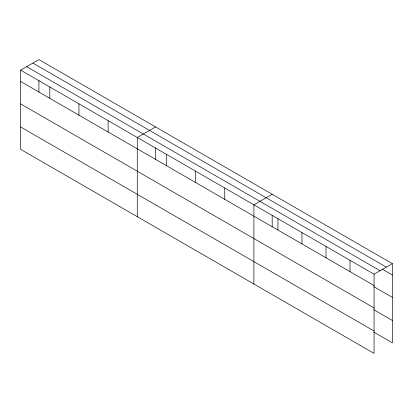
<?xml version="1.0" encoding="UTF-8"?>
<svg xmlns="http://www.w3.org/2000/svg" width="413" height="413" viewBox="0 0 413 413"><rect width="100%" height="100%" fill="white"/><g stroke="black" fill="none" stroke-linecap="round" stroke-linejoin="round"><path stroke-width="0.62" d="M155.562 159.392L155.562 147.875M272.188 226.722L272.188 215.209M20.65 70.158L374.064 274.201L374.064 353.399L20.65 149.356L20.65 70.158L38.936 59.601L392.35 263.644L392.35 342.842L373.78 332.119M155.562 126.936L137.276 137.493L137.276 216.691M272.188 194.27L253.902 204.827L253.902 284.025M374.064 274.201L392.35 263.644M32.901 63.086L386.315 267.128M381.973 268.992L392.35 274.986M26.685 66.674L380.099 270.716M20.65 81.5L374.064 285.543M373.78 286.653L392.35 297.375M20.65 103.895L374.064 307.933M373.78 309.724L392.35 320.447M20.65 126.967L374.064 331.004M350.028 260.324L350.028 271.666M325.996 246.453L325.996 257.795M301.965 232.576L301.965 243.918M277.934 218.699L277.934 230.041M224.744 187.992L224.744 199.334M195.586 171.158L195.586 182.5M166.434 154.328L166.434 165.67M108.118 120.658L108.118 132M78.96 103.828L78.96 115.17M49.808 86.993L49.808 98.335M38.936 80.54L38.936 92.058"/></g></svg>
